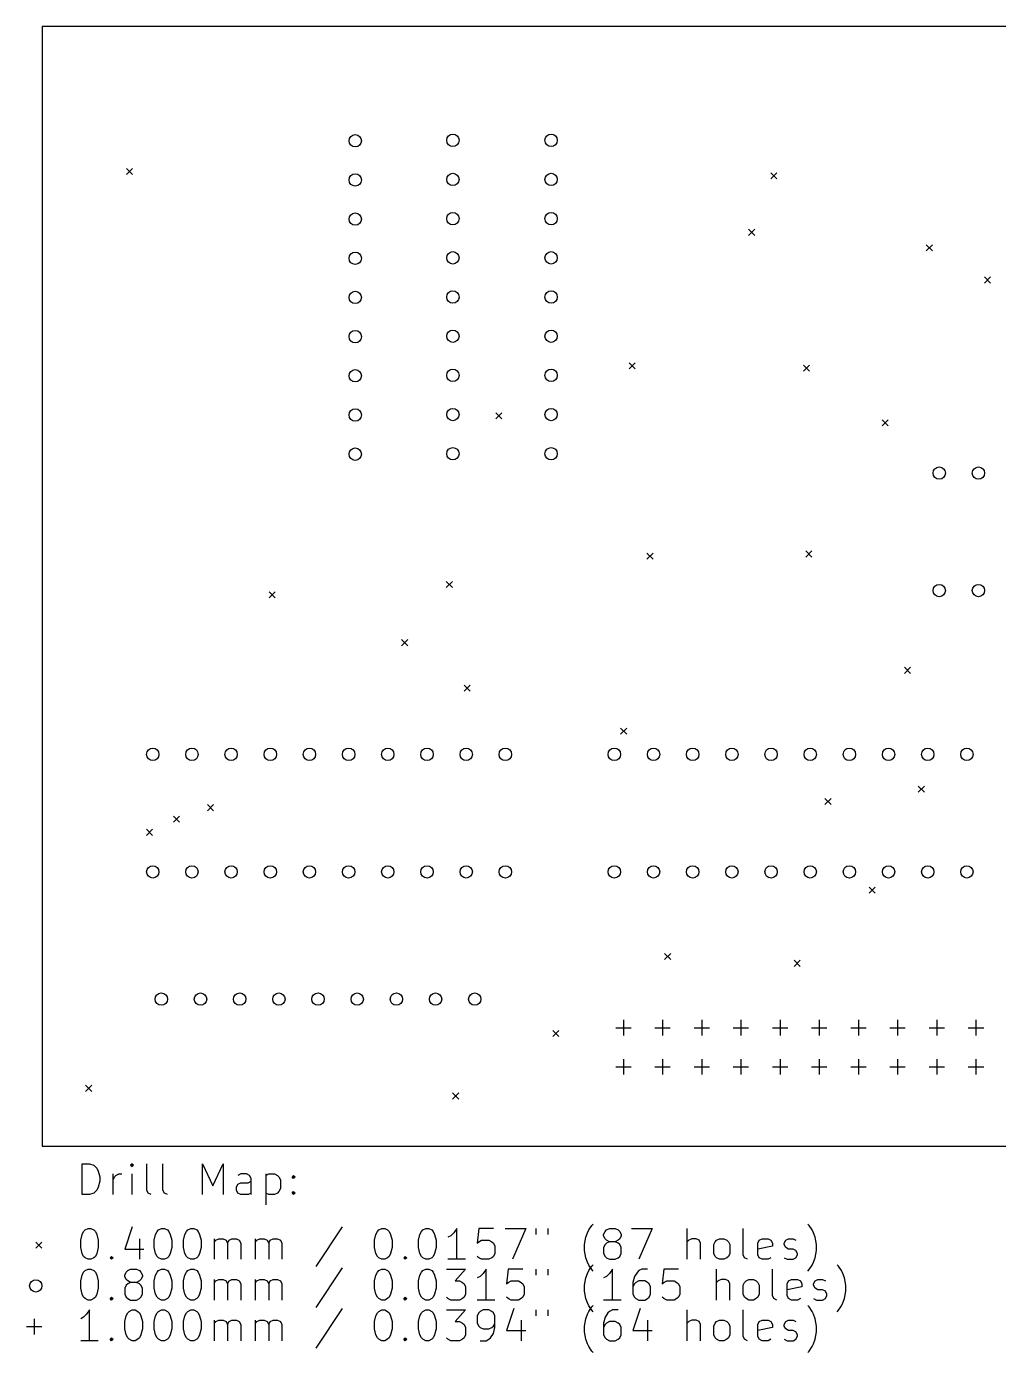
# Model space of a CAD drawing. Extents: x 93 to 218, y -132 to -46.
# Drawn here: x 93.3 to 156.3, y -131.6 to -45.6 of the extents above; entities that cross this region are included whole.
import ezdxf

# ---------------------------------------------------------------- set-up
doc = ezdxf.new("R2010")
doc.units = 0
doc.layers.add('BLACK', color=7, linetype='CONTINUOUS')

msp = doc.modelspace()

# ---------------------------------------------------------------- linework, layer by layer
at = {"layer": 'BLACK', "linetype": 'CONTINUOUS'}
for p, q in [((218.369578, -45.592047), (94.292, -45.5755)), ((94.292, -45.5755), (94.292, -118.1755)), ((99.742, -54.7755), (100.142, -55.1755)), ((100.142, -54.7755), (99.742, -55.1755)), ((141.5265, -55.0555), (141.9265, -55.4555)), ((141.9265, -55.0555), (141.5265, -55.4555)), ((140.092, -58.7255), (140.492, -59.1255)), ((140.492, -58.7255), (140.092, -59.1255)), ((151.611, -59.7221), (152.011, -60.1221)), ((152.011, -59.7221), (151.611, -60.1221)), ((155.377, -61.8092), (155.777, -62.2092)), ((155.777, -61.8092), (155.377, -62.2092)), ((132.342, -67.3755), (132.742, -67.7755)), ((132.742, -67.3755), (132.342, -67.7755)), ((143.642, -67.5255), (144.042, -67.9255)), ((144.042, -67.5255), (143.642, -67.9255)), ((123.692, -70.6255), (124.092, -71.0255)), ((124.092, -70.6255), (123.692, -71.0255)), ((148.742, -71.0755), (149.142, -71.4755)), ((149.142, -71.0755), (148.742, -71.4755)), ((133.492, -79.7255), (133.892, -80.1255)), ((133.892, -79.7255), (133.492, -80.1255)), ((143.792, -79.5755), (144.192, -79.9755)), ((144.192, -79.5755), (143.792, -79.9755)), ((120.4878, -81.5614), (120.8878, -81.9614)), ((120.8878, -81.5614), (120.4878, -81.9614)), ((108.992, -82.2255), (109.392, -82.6255)), ((109.392, -82.2255), (108.992, -82.6255)), ((117.592, -85.3255), (117.992, -85.7255)), ((117.992, -85.3255), (117.592, -85.7255)), ((150.192, -87.1255), (150.592, -87.5255)), ((150.592, -87.1255), (150.192, -87.5255)), ((121.642, -88.2755), (122.042, -88.6755)), ((122.042, -88.2755), (121.642, -88.6755)), ((131.7832, -91.069), (132.1832, -91.469)), ((132.1832, -91.069), (131.7832, -91.469)), ((151.092, -94.8255), (151.492, -95.2255)), ((151.492, -94.8255), (151.092, -95.2255)), ((104.992, -96.0255), (105.392, -96.4255)), ((105.392, -96.0255), (104.992, -96.4255)), ((145.042, -95.6255), (145.442, -96.0255)), ((145.442, -95.6255), (145.042, -96.0255)), ((102.792, -96.7755), (103.192, -97.1755)), ((103.192, -96.7755), (102.792, -97.1755)), ((101.042, -97.6255), (101.442, -98.0255)), ((101.442, -97.6255), (101.042, -98.0255)), ((147.9051, -101.3827), (148.3051, -101.7827)), ((148.3051, -101.3827), (147.9051, -101.7827)), ((134.642, -105.6755), (135.042, -106.0755)), ((135.042, -105.6755), (134.642, -106.0755)), ((143.042, -106.1255), (143.442, -106.5255)), ((143.442, -106.1255), (143.042, -106.5255)), ((131.972, -109.9955), (131.972, -110.9955)), ((134.512, -109.9955), (134.512, -110.9955)), ((137.052, -109.9955), (137.052, -110.9955)), ((139.592, -109.9955), (139.592, -110.9955)), ((142.132, -109.9955), (142.132, -110.9955)), ((144.672, -109.9955), (144.672, -110.9955)), ((147.212, -109.9955), (147.212, -110.9955)), ((149.752, -109.9955), (149.752, -110.9955)), ((152.292, -109.9955), (152.292, -110.9955)), ((154.832, -109.9955), (154.832, -110.9955)), ((127.392, -110.6755), (127.792, -111.0755)), ((127.792, -110.6755), (127.392, -111.0755)), ((131.472, -110.4955), (132.472, -110.4955)), ((134.012, -110.4955), (135.012, -110.4955)), ((136.552, -110.4955), (137.552, -110.4955)), ((139.092, -110.4955), (140.092, -110.4955)), ((141.632, -110.4955), (142.632, -110.4955)), ((144.172, -110.4955), (145.172, -110.4955)), ((146.712, -110.4955), (147.712, -110.4955)), ((149.252, -110.4955), (150.252, -110.4955)), ((151.792, -110.4955), (152.792, -110.4955)), ((154.332, -110.4955), (155.332, -110.4955)), ((131.972, -112.5355), (131.972, -113.5355)), ((134.512, -112.5355), (134.512, -113.5355)), ((137.052, -112.5355), (137.052, -113.5355)), ((139.592, -112.5355), (139.592, -113.5355)), ((142.132, -112.5355), (142.132, -113.5355)), ((144.672, -112.5355), (144.672, -113.5355)), ((147.212, -112.5355), (147.212, -113.5355)), ((149.752, -112.5355), (149.752, -113.5355)), ((152.292, -112.5355), (152.292, -113.5355)), ((154.832, -112.5355), (154.832, -113.5355)), ((131.472, -113.0355), (132.472, -113.0355)), ((134.012, -113.0355), (135.012, -113.0355)), ((136.552, -113.0355), (137.552, -113.0355)), ((139.092, -113.0355), (140.092, -113.0355)), ((141.632, -113.0355), (142.632, -113.0355)), ((144.172, -113.0355), (145.172, -113.0355)), ((146.712, -113.0355), (147.712, -113.0355)), ((149.252, -113.0355), (150.252, -113.0355)), ((151.792, -113.0355), (152.792, -113.0355)), ((154.332, -113.0355), (155.332, -113.0355)), ((97.092, -114.2255), (97.492, -114.6255)), ((97.492, -114.2255), (97.092, -114.6255)), ((120.892, -114.7255), (121.292, -115.1255)), ((121.292, -114.7255), (120.892, -115.1255)), ((94.292, -118.1755), (218.392, -118.1755)), ((96.874768, -121.315338), (96.874768, -119.315338)), ((96.874768, -119.315338), (97.350958, -119.315338)), ((97.350958, -119.315338), (97.636673, -119.410576)), ((97.636673, -119.410576), (97.827149, -119.601052)), ((100.112863, -119.315338), (100.017625, -119.410576)), ((100.017625, -119.410576), (100.112863, -119.505814)), ((100.208101, -119.410576), (100.112863, -119.315338)), ((100.112863, -119.315338), (100.112863, -119.505814)), ((100.112863, -119.505814), (100.208101, -119.410576)), ((101.065244, -121.029623), (101.065244, -119.315338)), ((102.112863, -121.029623), (102.112863, -119.315338)), ((104.684292, -121.315338), (104.684292, -119.315338)), ((104.684292, -119.315338), (105.350959, -120.743909)), ((105.350959, -120.743909), (106.017625, -119.315338)), ((106.017625, -119.315338), (106.017625, -121.315338)), ((97.827149, -119.601052), (97.922387, -119.791528)), ((97.922387, -119.791528), (98.017625, -120.17248)), ((98.017625, -120.17248), (98.017625, -120.458195)), ((98.874768, -121.315338), (98.874768, -119.982004)), ((98.874768, -120.362957), (98.970006, -120.17248)), ((98.970006, -120.17248), (99.065244, -120.077242)), ((99.065244, -120.077242), (99.25572, -119.982004)), ((99.25572, -119.982004), (99.446197, -119.982004)), ((100.112863, -121.315338), (100.112863, -119.982004)), ((107.160482, -119.982004), (106.970006, -120.077242)), ((107.541435, -119.982004), (107.160482, -119.982004)), ((107.731911, -120.077242), (107.541435, -119.982004)), ((107.827149, -120.267719), (107.731911, -120.077242)), ((107.827149, -121.315338), (107.827149, -120.267719)), ((108.77953, -119.982004), (108.77953, -121.982004)), ((108.77953, -120.077242), (108.970006, -119.982004)), ((108.970006, -119.982004), (109.350959, -119.982004)), ((109.350959, -119.982004), (109.541435, -120.077242)), ((109.541435, -120.077242), (109.636673, -120.17248)), ((109.636673, -120.17248), (109.731911, -120.362957)), ((109.731911, -120.362957), (109.731911, -120.934385)), ((110.493816, -120.17248), (110.589054, -120.077242)), ((110.589054, -120.267719), (110.493816, -120.17248)), ((110.589054, -120.077242), (110.684292, -120.17248)), ((110.589054, -120.077242), (110.589054, -120.267719)), ((110.684292, -120.17248), (110.589054, -120.267719)), ((97.636673, -121.2201), (97.350958, -121.315338)), ((97.827149, -121.029623), (97.636673, -121.2201)), ((97.922387, -120.839147), (97.827149, -121.029623)), ((98.017625, -120.458195), (97.922387, -120.839147)), ((101.160482, -121.2201), (101.065244, -121.029623)), ((101.350958, -121.315338), (101.160482, -121.2201)), ((102.208101, -121.2201), (102.112863, -121.029623)), ((102.398577, -121.315338), (102.208101, -121.2201)), ((106.874768, -120.839147), (106.970006, -120.648671)), ((106.874768, -121.029623), (106.874768, -120.839147)), ((106.970006, -121.2201), (106.874768, -121.029623)), ((106.970006, -120.648671), (107.160482, -120.553433)), ((107.160482, -121.315338), (106.970006, -121.2201)), ((107.160482, -120.553433), (107.636673, -120.553433)), ((107.636673, -120.553433), (107.827149, -120.458195)), ((107.827149, -121.2201), (107.636673, -121.315338)), ((108.970006, -121.315338), (108.77953, -121.2201)), ((109.541435, -121.2201), (109.350959, -121.315338)), ((109.636673, -121.124861), (109.541435, -121.2201)), ((109.731911, -120.934385), (109.636673, -121.124861)), ((110.493816, -121.2201), (110.589054, -121.124861)), ((110.589054, -121.315338), (110.493816, -121.2201)), ((110.589054, -121.124861), (110.684292, -121.2201)), ((110.589054, -121.124861), (110.589054, -121.315338)), ((110.684292, -121.2201), (110.589054, -121.315338)), ((97.350958, -121.315338), (96.874768, -121.315338)), ((107.636673, -121.315338), (107.160482, -121.315338)), ((109.350959, -121.315338), (108.970006, -121.315338)), ((96.874768, -123.89629), (96.970006, -123.705814)), ((96.970006, -123.705814), (97.065244, -123.610576)), ((97.065244, -123.610576), (97.25572, -123.515338)), ((97.25572, -123.515338), (97.446197, -123.515338)), ((97.446197, -123.515338), (97.636673, -123.610576)), ((97.636673, -123.610576), (97.731911, -123.705814)), ((97.731911, -123.705814), (97.827149, -123.89629)), ((100.112863, -123.4201), (99.636673, -124.848671)), ((101.636673, -123.89629), (101.731911, -123.705814)), ((101.731911, -123.705814), (101.827149, -123.610576)), ((101.827149, -123.610576), (102.017625, -123.515338)), ((102.017625, -123.515338), (102.208102, -123.515338)), ((102.208102, -123.515338), (102.398578, -123.610576)), ((102.398578, -123.610576), (102.493816, -123.705814)), ((102.493816, -123.705814), (102.589054, -123.89629)), ((103.541435, -123.89629), (103.636673, -123.705814)), ((103.636673, -123.705814), (103.731911, -123.610576)), ((103.731911, -123.610576), (103.922387, -123.515338)), ((103.922387, -123.515338), (104.112864, -123.515338)), ((104.112864, -123.515338), (104.30334, -123.610576)), ((104.30334, -123.610576), (104.398578, -123.705814)), ((104.398578, -123.705814), (104.493816, -123.89629)), ((113.731912, -123.4201), (112.017627, -125.991528)), ((115.922389, -123.89629), (116.017627, -123.705814)), ((116.017627, -123.705814), (116.112865, -123.610576)), ((116.112865, -123.610576), (116.303341, -123.515338)), ((116.303341, -123.515338), (116.493818, -123.515338)), ((116.493818, -123.515338), (116.684294, -123.610576)), ((116.684294, -123.610576), (116.779532, -123.705814)), ((116.779532, -123.705814), (116.87477, -123.89629)), ((118.779532, -123.89629), (118.87477, -123.705814)), ((118.87477, -123.705814), (118.970008, -123.610576)), ((118.970008, -123.610576), (119.160484, -123.515338)), ((119.160484, -123.515338), (119.350961, -123.515338)), ((119.350961, -123.515338), (119.541437, -123.610576)), ((119.541437, -123.610576), (119.636675, -123.705814)), ((119.636675, -123.705814), (119.731913, -123.89629)), ((120.970008, -123.801052), (120.779532, -123.991528)), ((121.160484, -123.515338), (120.970008, -123.801052)), ((121.160484, -125.515338), (121.160484, -123.515338)), ((122.589056, -123.515338), (122.493818, -124.467719)), ((123.541437, -123.515338), (122.589056, -123.515338)), ((124.303342, -123.515338), (125.636675, -123.515338)), ((125.636675, -123.515338), (124.779532, -125.515338)), ((126.303342, -123.515338), (126.303342, -123.89629)), ((127.065247, -123.515338), (127.065247, -123.89629)), ((129.541438, -124.086766), (129.636676, -123.801052)), ((129.636676, -123.801052), (129.731914, -123.610576)), ((129.731914, -123.610576), (129.92239, -123.324861)), ((129.92239, -123.324861), (130.017629, -123.229623)), ((130.684295, -123.89629), (130.779533, -123.705814)), ((130.779533, -123.705814), (130.874771, -123.610576)), ((130.874771, -123.610576), (131.065247, -123.515338)), ((131.065247, -123.515338), (131.4462, -123.515338)), ((131.4462, -123.515338), (131.636676, -123.610576)), ((131.636676, -123.610576), (131.731914, -123.705814)), ((131.731914, -123.705814), (131.827152, -123.89629)), ((132.493819, -123.515338), (133.827152, -123.515338)), ((133.827152, -123.515338), (132.970009, -125.515338)), ((136.112867, -125.515338), (136.112867, -123.515338)), ((139.731915, -125.229623), (139.731915, -123.515338)), ((144.01763, -123.324861), (143.922392, -123.229623)), ((144.208106, -123.610576), (144.01763, -123.324861)), ((144.303344, -123.801052), (144.208106, -123.610576)), ((144.398582, -124.086766), (144.303344, -123.801052)), ((93.867, -124.4005), (94.267, -124.8005)), ((94.267, -124.4005), (93.867, -124.8005)), ((96.77953, -124.277242), (96.874768, -123.89629)), ((96.77953, -124.753433), (96.77953, -124.277242)), ((97.827149, -123.89629), (97.922387, -124.277242)), ((97.922387, -124.277242), (97.922387, -124.753433)), ((100.589054, -124.182004), (100.589054, -125.515338)), ((101.541435, -124.277242), (101.636673, -123.89629)), ((101.541435, -124.753433), (101.541435, -124.277242)), ((102.589054, -123.89629), (102.684292, -124.277242)), ((102.684292, -124.277242), (102.684292, -124.753433)), ((103.446197, -124.277242), (103.541435, -123.89629)), ((103.446197, -124.753433), (103.446197, -124.277242)), ((104.493816, -123.89629), (104.589054, -124.277242)), ((104.589054, -124.277242), (104.589054, -124.753433)), ((105.446197, -125.515338), (105.446197, -124.182004)), ((105.446197, -124.37248), (105.541435, -124.277242)), ((105.541435, -124.277242), (105.731911, -124.182004)), ((105.731911, -124.182004), (106.017626, -124.182004)), ((106.017626, -124.182004), (106.208102, -124.277242)), ((106.208102, -124.277242), (106.30334, -124.467719)), ((106.30334, -124.467719), (106.398578, -124.277242)), ((106.30334, -124.467719), (106.30334, -125.515338)), ((106.398578, -124.277242), (106.589054, -124.182004)), ((106.589054, -124.182004), (106.874768, -124.182004)), ((106.874768, -124.182004), (107.065245, -124.277242)), ((107.065245, -124.277242), (107.160483, -124.467719)), ((107.160483, -124.467719), (107.160483, -125.515338)), ((108.112864, -125.515338), (108.112864, -124.182004)), ((108.112864, -124.37248), (108.208102, -124.277242)), ((108.208102, -124.277242), (108.398578, -124.182004)), ((108.398578, -124.182004), (108.684293, -124.182004)), ((108.684293, -124.182004), (108.874769, -124.277242)), ((108.874769, -124.277242), (108.970007, -124.467719)), ((108.970007, -124.467719), (109.065245, -124.277242)), ((108.970007, -124.467719), (108.970007, -125.515338)), ((109.065245, -124.277242), (109.255721, -124.182004)), ((109.255721, -124.182004), (109.541435, -124.182004)), ((109.541435, -124.182004), (109.731912, -124.277242)), ((109.731912, -124.277242), (109.82715, -124.467719)), ((109.82715, -124.467719), (109.82715, -125.515338)), ((115.827151, -124.277242), (115.922389, -123.89629)), ((115.827151, -124.753433), (115.827151, -124.277242)), ((116.87477, -123.89629), (116.970008, -124.277242)), ((116.970008, -124.277242), (116.970008, -124.753433)), ((118.684294, -124.277242), (118.779532, -123.89629)), ((118.684294, -124.753433), (118.684294, -124.277242)), ((119.731913, -123.89629), (119.827151, -124.277242)), ((119.827151, -124.277242), (119.827151, -124.753433)), ((120.779532, -123.991528), (120.589056, -124.086766)), ((122.493818, -124.467719), (122.589056, -124.37248)), ((122.589056, -124.37248), (122.779532, -124.277242)), ((122.779532, -124.277242), (123.255723, -124.277242)), ((123.255723, -124.277242), (123.446199, -124.37248)), ((123.446199, -124.37248), (123.541437, -124.467719)), ((123.541437, -124.467719), (123.636675, -124.658195)), ((123.636675, -124.658195), (123.636675, -125.134385)), ((129.4462, -124.562957), (129.541438, -124.086766)), ((129.4462, -124.943909), (129.4462, -124.562957)), ((130.684295, -123.991528), (130.684295, -123.89629)), ((130.779533, -124.182004), (130.684295, -123.991528)), ((130.779533, -124.562957), (130.684295, -124.753433)), ((130.874771, -124.277242), (130.779533, -124.182004)), ((130.874771, -124.467719), (130.779533, -124.562957)), ((131.065247, -124.37248), (130.874771, -124.277242)), ((131.065247, -124.37248), (130.874771, -124.467719)), ((131.4462, -124.37248), (131.065247, -124.37248)), ((131.636676, -124.277242), (131.4462, -124.37248)), ((131.636676, -124.467719), (131.4462, -124.37248)), ((131.731914, -124.182004), (131.636676, -124.277242)), ((131.731914, -124.562957), (131.636676, -124.467719)), ((131.827152, -123.991528), (131.731914, -124.182004)), ((131.827152, -124.753433), (131.731914, -124.562957)), ((131.827152, -123.89629), (131.827152, -123.991528)), ((136.208105, -124.277242), (136.112867, -124.37248)), ((136.398581, -124.182004), (136.208105, -124.277242)), ((136.684296, -124.182004), (136.398581, -124.182004)), ((136.874772, -124.277242), (136.684296, -124.182004)), ((136.97001, -124.467719), (136.874772, -124.277242)), ((136.97001, -125.515338), (136.97001, -124.467719)), ((137.827153, -124.562957), (137.922391, -124.37248)), ((137.827153, -125.134385), (137.827153, -124.562957)), ((137.922391, -124.37248), (138.017629, -124.277242)), ((138.017629, -124.277242), (138.208105, -124.182004)), ((138.208105, -124.182004), (138.49382, -124.182004)), ((138.49382, -124.182004), (138.684296, -124.277242)), ((138.684296, -124.277242), (138.779534, -124.37248)), ((138.779534, -124.37248), (138.874772, -124.562957)), ((138.874772, -124.562957), (138.874772, -125.134385)), ((140.684296, -124.467719), (140.779534, -124.277242)), ((140.684296, -125.229623), (140.684296, -124.467719)), ((141.636677, -124.658195), (140.684296, -124.848671)), ((140.779534, -124.277242), (140.97001, -124.182004)), ((140.97001, -124.182004), (141.350963, -124.182004)), ((141.350963, -124.182004), (141.541439, -124.277242)), ((141.541439, -124.277242), (141.636677, -124.467719)), ((141.636677, -124.467719), (141.636677, -124.658195)), ((142.398582, -124.467719), (142.49382, -124.277242)), ((142.398582, -124.562957), (142.398582, -124.467719)), ((142.49382, -124.753433), (142.398582, -124.562957)), ((142.49382, -124.277242), (142.684296, -124.182004)), ((142.684296, -124.182004), (142.97001, -124.182004)), ((142.97001, -124.182004), (143.160487, -124.277242)), ((144.49382, -124.562957), (144.398582, -124.086766)), ((144.49382, -124.943909), (144.49382, -124.562957)), ((96.874768, -125.134385), (96.77953, -124.753433)), ((96.970006, -125.324861), (96.874768, -125.134385)), ((97.065244, -125.4201), (96.970006, -125.324861)), ((97.25572, -125.515338), (97.065244, -125.4201)), ((97.446197, -125.515338), (97.25572, -125.515338)), ((97.636673, -125.4201), (97.446197, -125.515338)), ((97.731911, -125.324861), (97.636673, -125.4201)), ((97.827149, -125.134385), (97.731911, -125.324861)), ((97.922387, -124.753433), (97.827149, -125.134385)), ((98.684292, -125.4201), (98.77953, -125.324861)), ((98.77953, -125.515338), (98.684292, -125.4201)), ((98.77953, -125.324861), (98.874768, -125.4201)), ((98.77953, -125.324861), (98.77953, -125.515338)), ((98.874768, -125.4201), (98.77953, -125.515338)), ((99.636673, -124.848671), (100.874768, -124.848671)), ((101.636673, -125.134385), (101.541435, -124.753433)), ((101.731911, -125.324861), (101.636673, -125.134385)), ((101.827149, -125.4201), (101.731911, -125.324861)), ((102.017625, -125.515338), (101.827149, -125.4201)), ((102.208102, -125.515338), (102.017625, -125.515338)), ((102.398578, -125.4201), (102.208102, -125.515338)), ((102.493816, -125.324861), (102.398578, -125.4201)), ((102.589054, -125.134385), (102.493816, -125.324861)), ((102.684292, -124.753433), (102.589054, -125.134385)), ((103.541435, -125.134385), (103.446197, -124.753433)), ((103.636673, -125.324861), (103.541435, -125.134385)), ((103.731911, -125.4201), (103.636673, -125.324861)), ((103.922387, -125.515338), (103.731911, -125.4201)), ((104.112864, -125.515338), (103.922387, -125.515338)), ((104.30334, -125.4201), (104.112864, -125.515338)), ((104.398578, -125.324861), (104.30334, -125.4201)), ((104.493816, -125.134385), (104.398578, -125.324861)), ((104.589054, -124.753433), (104.493816, -125.134385)), ((115.922389, -125.134385), (115.827151, -124.753433)), ((116.017627, -125.324861), (115.922389, -125.134385)), ((116.112865, -125.4201), (116.017627, -125.324861)), ((116.303341, -125.515338), (116.112865, -125.4201)), ((116.493818, -125.515338), (116.303341, -125.515338)), ((116.684294, -125.4201), (116.493818, -125.515338)), ((116.779532, -125.324861), (116.684294, -125.4201)), ((116.87477, -125.134385), (116.779532, -125.324861)), ((116.970008, -124.753433), (116.87477, -125.134385)), ((117.731913, -125.4201), (117.827151, -125.324861)), ((117.827151, -125.515338), (117.731913, -125.4201)), ((117.827151, -125.324861), (117.922389, -125.4201)), ((117.827151, -125.324861), (117.827151, -125.515338)), ((117.922389, -125.4201), (117.827151, -125.515338)), ((118.779532, -125.134385), (118.684294, -124.753433)), ((118.87477, -125.324861), (118.779532, -125.134385)), ((118.970008, -125.4201), (118.87477, -125.324861)), ((119.160484, -125.515338), (118.970008, -125.4201)), ((119.350961, -125.515338), (119.160484, -125.515338)), ((119.541437, -125.4201), (119.350961, -125.515338)), ((119.636675, -125.324861), (119.541437, -125.4201)), ((119.731913, -125.134385), (119.636675, -125.324861)), ((119.827151, -124.753433), (119.731913, -125.134385)), ((121.731913, -125.515338), (120.589056, -125.515338)), ((122.589056, -125.4201), (122.493818, -125.324861)), ((122.779532, -125.515338), (122.589056, -125.4201)), ((123.255723, -125.515338), (122.779532, -125.515338)), ((123.446199, -125.4201), (123.255723, -125.515338)), ((123.541437, -125.324861), (123.446199, -125.4201)), ((123.636675, -125.134385), (123.541437, -125.324861)), ((129.541438, -125.4201), (129.4462, -124.943909)), ((129.636676, -125.705814), (129.541438, -125.4201)), ((130.684295, -124.753433), (130.684295, -125.134385)), ((130.684295, -125.134385), (130.779533, -125.324861)), ((130.779533, -125.324861), (130.874771, -125.4201)), ((130.874771, -125.4201), (131.065247, -125.515338)), ((131.065247, -125.515338), (131.4462, -125.515338)), ((131.4462, -125.515338), (131.636676, -125.4201)), ((131.636676, -125.4201), (131.731914, -125.324861)), ((131.731914, -125.324861), (131.827152, -125.134385)), ((131.827152, -125.134385), (131.827152, -124.753433)), ((137.922391, -125.324861), (137.827153, -125.134385)), ((138.017629, -125.4201), (137.922391, -125.324861)), ((138.208105, -125.515338), (138.017629, -125.4201)), ((138.49382, -125.515338), (138.208105, -125.515338)), ((138.684296, -125.4201), (138.49382, -125.515338)), ((138.779534, -125.324861), (138.684296, -125.4201)), ((138.874772, -125.134385), (138.779534, -125.324861)), ((139.827153, -125.4201), (139.731915, -125.229623)), ((140.017629, -125.515338), (139.827153, -125.4201)), ((140.779534, -125.4201), (140.684296, -125.229623)), ((140.97001, -125.515338), (140.779534, -125.4201)), ((141.350963, -125.515338), (140.97001, -125.515338)), ((141.541439, -125.4201), (141.350963, -125.515338)), ((142.398582, -125.4201), (142.589058, -125.515338)), ((142.684296, -124.848671), (142.49382, -124.753433)), ((142.589058, -125.515338), (142.97001, -125.515338)), ((142.97001, -124.848671), (142.684296, -124.848671)), ((143.160487, -124.943909), (142.97001, -124.848671)), ((142.97001, -125.515338), (143.160487, -125.4201)), ((143.255725, -125.134385), (143.160487, -124.943909)), ((143.160487, -125.4201), (143.255725, -125.229623)), ((143.255725, -125.229623), (143.255725, -125.134385)), ((144.303344, -125.705814), (144.398582, -125.4201)), ((144.398582, -125.4201), (144.49382, -124.943909)), ((96.874768, -126.53629), (96.970006, -126.345814)), ((96.970006, -126.345814), (97.065244, -126.250576)), ((97.065244, -126.250576), (97.25572, -126.155338)), ((97.25572, -126.155338), (97.446197, -126.155338)), ((97.446197, -126.155338), (97.636673, -126.250576)), ((97.636673, -126.250576), (97.731911, -126.345814)), ((97.731911, -126.345814), (97.827149, -126.53629)), ((99.636673, -126.53629), (99.731911, -126.345814)), ((99.731911, -126.345814), (99.827149, -126.250576)), ((99.827149, -126.250576), (100.017625, -126.155338)), ((100.017625, -126.155338), (100.398578, -126.155338)), ((100.398578, -126.155338), (100.589054, -126.250576)), ((100.589054, -126.250576), (100.684292, -126.345814)), ((100.684292, -126.345814), (100.77953, -126.53629)), ((101.636673, -126.53629), (101.731911, -126.345814)), ((101.731911, -126.345814), (101.827149, -126.250576)), ((101.827149, -126.250576), (102.017625, -126.155338)), ((102.017625, -126.155338), (102.208102, -126.155338)), ((102.208102, -126.155338), (102.398578, -126.250576)), ((102.398578, -126.250576), (102.493816, -126.345814)), ((102.493816, -126.345814), (102.589054, -126.53629)), ((103.541435, -126.53629), (103.636673, -126.345814)), ((103.636673, -126.345814), (103.731911, -126.250576)), ((103.731911, -126.250576), (103.922387, -126.155338)), ((103.922387, -126.155338), (104.112864, -126.155338)), ((104.112864, -126.155338), (104.30334, -126.250576)), ((104.30334, -126.250576), (104.398578, -126.345814)), ((104.398578, -126.345814), (104.493816, -126.53629)), ((113.731912, -126.0601), (112.017627, -128.631528)), ((115.922389, -126.53629), (116.017627, -126.345814)), ((116.017627, -126.345814), (116.112865, -126.250576)), ((116.112865, -126.250576), (116.303341, -126.155338)), ((116.303341, -126.155338), (116.493818, -126.155338)), ((116.493818, -126.155338), (116.684294, -126.250576)), ((116.684294, -126.250576), (116.779532, -126.345814)), ((116.779532, -126.345814), (116.87477, -126.53629)), ((118.779532, -126.53629), (118.87477, -126.345814)), ((118.87477, -126.345814), (118.970008, -126.250576)), ((118.970008, -126.250576), (119.160484, -126.155338)), ((119.160484, -126.155338), (119.350961, -126.155338)), ((119.350961, -126.155338), (119.541437, -126.250576)), ((119.541437, -126.250576), (119.636675, -126.345814)), ((119.636675, -126.345814), (119.731913, -126.53629)), ((120.493818, -126.155338), (121.731913, -126.155338)), ((121.731913, -126.155338), (121.065246, -126.917242)), ((123.065246, -126.155338), (122.87477, -126.441052)), ((123.065246, -128.155338), (123.065246, -126.155338)), ((124.493818, -126.155338), (124.39858, -127.107719)), ((125.446199, -126.155338), (124.493818, -126.155338)), ((126.303342, -126.155338), (126.303342, -126.53629)), ((127.065247, -126.155338), (127.065247, -126.53629)), ((129.731914, -125.89629), (129.636676, -125.705814)), ((129.636676, -126.441052), (129.731914, -126.250576)), ((129.92239, -126.182004), (129.731914, -125.89629)), ((129.731914, -126.250576), (129.92239, -125.964861)), ((129.92239, -125.964861), (130.017629, -125.869623)), ((130.017629, -126.277242), (129.92239, -126.182004)), ((131.255723, -126.155338), (131.065247, -126.441052)), ((131.255723, -128.155338), (131.255723, -126.155338)), ((132.874771, -126.345814), (132.684295, -126.631528)), ((132.970009, -126.250576), (132.874771, -126.345814)), ((133.160485, -126.155338), (132.970009, -126.250576)), ((133.541438, -126.155338), (133.160485, -126.155338)), ((134.589057, -126.155338), (134.493819, -127.107719)), ((135.541438, -126.155338), (134.589057, -126.155338)), ((138.017629, -128.155338), (138.017629, -126.155338)), ((141.636677, -127.869623), (141.636677, -126.155338)), ((143.922392, -126.277242), (144.01763, -126.182004)), ((144.01763, -126.182004), (144.208106, -125.89629)), ((144.208106, -125.89629), (144.303344, -125.705814)), ((145.922392, -125.964861), (145.827154, -125.869623)), ((146.112868, -126.250576), (145.922392, -125.964861)), ((146.208106, -126.441052), (146.112868, -126.250576)), ((96.77953, -126.917242), (96.874768, -126.53629)), ((96.77953, -127.393433), (96.77953, -126.917242)), ((97.827149, -126.53629), (97.922387, -126.917242)), ((97.922387, -126.917242), (97.922387, -127.393433)), ((99.636673, -126.631528), (99.636673, -126.53629)), ((99.731911, -126.822004), (99.636673, -126.631528)), ((99.731911, -127.202957), (99.636673, -127.393433)), ((99.827149, -126.917242), (99.731911, -126.822004)), ((99.827149, -127.107719), (99.731911, -127.202957)), ((100.017625, -127.01248), (99.827149, -126.917242)), ((100.017625, -127.01248), (99.827149, -127.107719)), ((100.398578, -127.01248), (100.017625, -127.01248)), ((100.589054, -126.917242), (100.398578, -127.01248)), ((100.589054, -127.107719), (100.398578, -127.01248)), ((100.684292, -126.822004), (100.589054, -126.917242)), ((100.684292, -127.202957), (100.589054, -127.107719)), ((100.77953, -126.631528), (100.684292, -126.822004)), ((100.77953, -127.393433), (100.684292, -127.202957)), ((100.77953, -126.53629), (100.77953, -126.631528)), ((101.541435, -126.917242), (101.636673, -126.53629)), ((101.541435, -127.393433), (101.541435, -126.917242)), ((102.589054, -126.53629), (102.684292, -126.917242)), ((102.684292, -126.917242), (102.684292, -127.393433)), ((103.446197, -126.917242), (103.541435, -126.53629)), ((103.446197, -127.393433), (103.446197, -126.917242)), ((104.493816, -126.53629), (104.589054, -126.917242)), ((104.589054, -126.917242), (104.589054, -127.393433)), ((105.446197, -128.155338), (105.446197, -126.822004)), ((105.446197, -127.01248), (105.541435, -126.917242)), ((105.541435, -126.917242), (105.731911, -126.822004)), ((105.731911, -126.822004), (106.017626, -126.822004)), ((106.017626, -126.822004), (106.208102, -126.917242)), ((106.208102, -126.917242), (106.30334, -127.107719)), ((106.30334, -127.107719), (106.398578, -126.917242)), ((106.30334, -127.107719), (106.30334, -128.155338)), ((106.398578, -126.917242), (106.589054, -126.822004)), ((106.589054, -126.822004), (106.874768, -126.822004)), ((106.874768, -126.822004), (107.065245, -126.917242)), ((107.065245, -126.917242), (107.160483, -127.107719)), ((107.160483, -127.107719), (107.160483, -128.155338)), ((108.112864, -128.155338), (108.112864, -126.822004)), ((108.112864, -127.01248), (108.208102, -126.917242)), ((108.208102, -126.917242), (108.398578, -126.822004)), ((108.398578, -126.822004), (108.684293, -126.822004)), ((108.684293, -126.822004), (108.874769, -126.917242)), ((108.874769, -126.917242), (108.970007, -127.107719)), ((108.970007, -127.107719), (109.065245, -126.917242)), ((108.970007, -127.107719), (108.970007, -128.155338)), ((109.065245, -126.917242), (109.255721, -126.822004)), ((109.255721, -126.822004), (109.541435, -126.822004)), ((109.541435, -126.822004), (109.731912, -126.917242)), ((109.731912, -126.917242), (109.82715, -127.107719)), ((109.82715, -127.107719), (109.82715, -128.155338)), ((115.827151, -126.917242), (115.922389, -126.53629)), ((115.827151, -127.393433), (115.827151, -126.917242)), ((116.87477, -126.53629), (116.970008, -126.917242)), ((116.970008, -126.917242), (116.970008, -127.393433)), ((118.684294, -126.917242), (118.779532, -126.53629)), ((118.684294, -127.393433), (118.684294, -126.917242)), ((119.731913, -126.53629), (119.827151, -126.917242)), ((119.827151, -126.917242), (119.827151, -127.393433)), ((121.065246, -126.917242), (121.350961, -126.917242)), ((121.350961, -126.917242), (121.541437, -127.01248)), ((121.541437, -127.01248), (121.636675, -127.107719)), ((121.636675, -127.107719), (121.731913, -127.298195)), ((122.684294, -126.631528), (122.493818, -126.726766)), ((122.87477, -126.441052), (122.684294, -126.631528)), ((124.39858, -127.107719), (124.493818, -127.01248)), ((124.493818, -127.01248), (124.684294, -126.917242)), ((124.684294, -126.917242), (125.160485, -126.917242)), ((125.160485, -126.917242), (125.350961, -127.01248)), ((125.350961, -127.01248), (125.446199, -127.107719)), ((125.446199, -127.107719), (125.541437, -127.298195)), ((129.4462, -127.202957), (129.541438, -126.726766)), ((129.4462, -127.583909), (129.4462, -127.202957)), ((129.541438, -126.726766), (129.636676, -126.441052)), ((130.874771, -126.631528), (130.684295, -126.726766)), ((131.065247, -126.441052), (130.874771, -126.631528)), ((132.684295, -126.631528), (132.589057, -127.01248)), ((132.589057, -127.01248), (132.589057, -127.774385)), ((132.684295, -127.107719), (132.589057, -127.298195)), ((132.779533, -127.01248), (132.684295, -127.107719)), ((132.970009, -126.917242), (132.779533, -127.01248)), ((133.350962, -126.917242), (132.970009, -126.917242)), ((133.541438, -127.01248), (133.350962, -126.917242)), ((133.636676, -127.107719), (133.541438, -127.01248)), ((133.731914, -127.298195), (133.636676, -127.107719)), ((134.493819, -127.107719), (134.589057, -127.01248)), ((134.589057, -127.01248), (134.779533, -126.917242)), ((134.779533, -126.917242), (135.255724, -126.917242)), ((135.255724, -126.917242), (135.4462, -127.01248)), ((135.4462, -127.01248), (135.541438, -127.107719)), ((135.541438, -127.107719), (135.636676, -127.298195)), ((138.112867, -126.917242), (138.017629, -127.01248)), ((138.303343, -126.822004), (138.112867, -126.917242)), ((138.589058, -126.822004), (138.303343, -126.822004)), ((138.779534, -126.917242), (138.589058, -126.822004)), ((138.874772, -127.107719), (138.779534, -126.917242)), ((138.874772, -128.155338), (138.874772, -127.107719)), ((139.731915, -127.202957), (139.827153, -127.01248)), ((139.731915, -127.774385), (139.731915, -127.202957)), ((139.827153, -127.01248), (139.922391, -126.917242)), ((139.922391, -126.917242), (140.112867, -126.822004)), ((140.112867, -126.822004), (140.398582, -126.822004)), ((140.398582, -126.822004), (140.589058, -126.917242)), ((140.589058, -126.917242), (140.684296, -127.01248)), ((140.684296, -127.01248), (140.779534, -127.202957)), ((140.779534, -127.202957), (140.779534, -127.774385)), ((142.589058, -127.107719), (142.684296, -126.917242)), ((142.589058, -127.869623), (142.589058, -127.107719)), ((142.684296, -126.917242), (142.874772, -126.822004)), ((142.874772, -126.822004), (143.255725, -126.822004)), ((143.255725, -126.822004), (143.446201, -126.917242)), ((143.446201, -126.917242), (143.541439, -127.107719)), ((143.541439, -127.107719), (143.541439, -127.298195)), ((144.303344, -127.107719), (144.398582, -126.917242)), ((144.303344, -127.202957), (144.303344, -127.107719)), ((144.398582, -127.393433), (144.303344, -127.202957)), ((144.398582, -126.917242), (144.589058, -126.822004)), ((144.589058, -126.822004), (144.874772, -126.822004)), ((144.874772, -126.822004), (145.065249, -126.917242)), ((146.303344, -126.726766), (146.208106, -126.441052)), ((146.398582, -127.202957), (146.303344, -126.726766)), ((146.398582, -127.583909), (146.398582, -127.202957)), ((96.874768, -127.774385), (96.77953, -127.393433)), ((96.970006, -127.964861), (96.874768, -127.774385)), ((97.065244, -128.0601), (96.970006, -127.964861)), ((97.25572, -128.155338), (97.065244, -128.0601)), ((97.636673, -128.0601), (97.446197, -128.155338)), ((97.731911, -127.964861), (97.636673, -128.0601)), ((97.827149, -127.774385), (97.731911, -127.964861)), ((97.922387, -127.393433), (97.827149, -127.774385)), ((98.684292, -128.0601), (98.77953, -127.964861)), ((98.77953, -128.155338), (98.684292, -128.0601)), ((98.77953, -127.964861), (98.874768, -128.0601)), ((98.77953, -127.964861), (98.77953, -128.155338)), ((98.874768, -128.0601), (98.77953, -128.155338)), ((99.636673, -127.393433), (99.636673, -127.774385)), ((99.636673, -127.774385), (99.731911, -127.964861)), ((99.731911, -127.964861), (99.827149, -128.0601)), ((99.827149, -128.0601), (100.017625, -128.155338)), ((100.398578, -128.155338), (100.589054, -128.0601)), ((100.589054, -128.0601), (100.684292, -127.964861)), ((100.684292, -127.964861), (100.77953, -127.774385)), ((100.77953, -127.774385), (100.77953, -127.393433)), ((101.636673, -127.774385), (101.541435, -127.393433)), ((101.731911, -127.964861), (101.636673, -127.774385)), ((101.827149, -128.0601), (101.731911, -127.964861)), ((102.017625, -128.155338), (101.827149, -128.0601)), ((102.398578, -128.0601), (102.208102, -128.155338)), ((102.493816, -127.964861), (102.398578, -128.0601)), ((102.589054, -127.774385), (102.493816, -127.964861)), ((102.684292, -127.393433), (102.589054, -127.774385)), ((103.541435, -127.774385), (103.446197, -127.393433)), ((103.636673, -127.964861), (103.541435, -127.774385)), ((103.731911, -128.0601), (103.636673, -127.964861)), ((103.922387, -128.155338), (103.731911, -128.0601)), ((104.30334, -128.0601), (104.112864, -128.155338)), ((104.398578, -127.964861), (104.30334, -128.0601)), ((104.493816, -127.774385), (104.398578, -127.964861)), ((104.589054, -127.393433), (104.493816, -127.774385)), ((115.922389, -127.774385), (115.827151, -127.393433)), ((116.017627, -127.964861), (115.922389, -127.774385)), ((116.112865, -128.0601), (116.017627, -127.964861)), ((116.303341, -128.155338), (116.112865, -128.0601)), ((116.684294, -128.0601), (116.493818, -128.155338)), ((116.779532, -127.964861), (116.684294, -128.0601)), ((116.87477, -127.774385), (116.779532, -127.964861)), ((116.970008, -127.393433), (116.87477, -127.774385)), ((117.731913, -128.0601), (117.827151, -127.964861)), ((117.827151, -128.155338), (117.731913, -128.0601)), ((117.827151, -127.964861), (117.922389, -128.0601)), ((117.827151, -127.964861), (117.827151, -128.155338)), ((117.922389, -128.0601), (117.827151, -128.155338)), ((118.779532, -127.774385), (118.684294, -127.393433)), ((118.87477, -127.964861), (118.779532, -127.774385)), ((118.970008, -128.0601), (118.87477, -127.964861)), ((119.160484, -128.155338), (118.970008, -128.0601)), ((119.541437, -128.0601), (119.350961, -128.155338)), ((119.636675, -127.964861), (119.541437, -128.0601)), ((119.731913, -127.774385), (119.636675, -127.964861)), ((119.827151, -127.393433), (119.731913, -127.774385)), ((120.589056, -128.0601), (120.493818, -127.964861)), ((120.779532, -128.155338), (120.589056, -128.0601)), ((121.541437, -128.0601), (121.350961, -128.155338)), ((121.636675, -127.964861), (121.541437, -128.0601)), ((121.731913, -127.774385), (121.636675, -127.964861)), ((121.731913, -127.298195), (121.731913, -127.774385)), ((124.493818, -128.0601), (124.39858, -127.964861)), ((124.684294, -128.155338), (124.493818, -128.0601)), ((125.350961, -128.0601), (125.160485, -128.155338)), ((125.446199, -127.964861), (125.350961, -128.0601)), ((125.541437, -127.774385), (125.446199, -127.964861)), ((125.541437, -127.298195), (125.541437, -127.774385)), ((129.541438, -128.0601), (129.4462, -127.583909)), ((129.636676, -128.345814), (129.541438, -128.0601)), ((132.589057, -127.774385), (132.684295, -127.964861)), ((132.684295, -127.964861), (132.779533, -128.0601)), ((132.779533, -128.0601), (132.970009, -128.155338)), ((133.350962, -128.155338), (133.541438, -128.0601)), ((133.541438, -128.0601), (133.636676, -127.964861)), ((133.636676, -127.964861), (133.731914, -127.774385)), ((133.731914, -127.774385), (133.731914, -127.298195)), ((134.589057, -128.0601), (134.493819, -127.964861)), ((134.779533, -128.155338), (134.589057, -128.0601)), ((135.4462, -128.0601), (135.255724, -128.155338)), ((135.541438, -127.964861), (135.4462, -128.0601)), ((135.636676, -127.774385), (135.541438, -127.964861)), ((135.636676, -127.298195), (135.636676, -127.774385)), ((139.827153, -127.964861), (139.731915, -127.774385)), ((139.922391, -128.0601), (139.827153, -127.964861)), ((140.112867, -128.155338), (139.922391, -128.0601)), ((140.589058, -128.0601), (140.398582, -128.155338)), ((140.684296, -127.964861), (140.589058, -128.0601)), ((140.779534, -127.774385), (140.684296, -127.964861)), ((141.731915, -128.0601), (141.636677, -127.869623)), ((141.922391, -128.155338), (141.731915, -128.0601)), ((143.541439, -127.298195), (142.589058, -127.488671)), ((142.684296, -128.0601), (142.589058, -127.869623)), ((142.874772, -128.155338), (142.684296, -128.0601)), ((143.446201, -128.0601), (143.255725, -128.155338)), ((144.303344, -128.0601), (144.49382, -128.155338)), ((144.589058, -127.488671), (144.398582, -127.393433)), ((144.874772, -127.488671), (144.589058, -127.488671)), ((145.065249, -127.583909), (144.874772, -127.488671)), ((144.874772, -128.155338), (145.065249, -128.0601)), ((145.160487, -127.774385), (145.065249, -127.583909)), ((145.065249, -128.0601), (145.160487, -127.869623)), ((145.160487, -127.869623), (145.160487, -127.774385)), ((146.208106, -128.345814), (146.303344, -128.0601)), ((146.303344, -128.0601), (146.398582, -127.583909)), ((97.350958, -128.795338), (97.160482, -129.081052)), ((97.446197, -128.155338), (97.25572, -128.155338)), ((97.350958, -130.795338), (97.350958, -128.795338)), ((99.827149, -128.985814), (99.922387, -128.890576)), ((99.922387, -128.890576), (100.112863, -128.795338)), ((100.017625, -128.155338), (100.398578, -128.155338)), ((100.112863, -128.795338), (100.30334, -128.795338)), ((100.30334, -128.795338), (100.493816, -128.890576)), ((100.493816, -128.890576), (100.589054, -128.985814)), ((101.731911, -128.985814), (101.827149, -128.890576)), ((101.827149, -128.890576), (102.017625, -128.795338)), ((102.208102, -128.155338), (102.017625, -128.155338)), ((102.017625, -128.795338), (102.208102, -128.795338)), ((102.208102, -128.795338), (102.398578, -128.890576)), ((102.398578, -128.890576), (102.493816, -128.985814)), ((103.636673, -128.985814), (103.731911, -128.890576)), ((103.731911, -128.890576), (103.922387, -128.795338)), ((104.112864, -128.155338), (103.922387, -128.155338)), ((103.922387, -128.795338), (104.112864, -128.795338)), ((104.112864, -128.795338), (104.30334, -128.890576)), ((104.30334, -128.890576), (104.398578, -128.985814)), ((113.731912, -128.7001), (112.017627, -131.271528)), ((116.017627, -128.985814), (116.112865, -128.890576)), ((116.112865, -128.890576), (116.303341, -128.795338)), ((116.493818, -128.155338), (116.303341, -128.155338)), ((116.303341, -128.795338), (116.493818, -128.795338)), ((116.493818, -128.795338), (116.684294, -128.890576)), ((116.684294, -128.890576), (116.779532, -128.985814)), ((118.87477, -128.985814), (118.970008, -128.890576)), ((118.970008, -128.890576), (119.160484, -128.795338)), ((119.350961, -128.155338), (119.160484, -128.155338)), ((119.160484, -128.795338), (119.350961, -128.795338)), ((119.350961, -128.795338), (119.541437, -128.890576)), ((119.541437, -128.890576), (119.636675, -128.985814)), ((120.493818, -128.795338), (121.731913, -128.795338)), ((121.350961, -128.155338), (120.779532, -128.155338)), ((121.731913, -128.795338), (121.065246, -129.557242)), ((123.636675, -128.155338), (122.493818, -128.155338)), ((122.684294, -128.890576), (122.589056, -128.985814)), ((122.87477, -128.795338), (122.684294, -128.890576)), ((123.255723, -128.795338), (122.87477, -128.795338)), ((123.446199, -128.890576), (123.255723, -128.795338)), ((123.541437, -128.985814), (123.446199, -128.890576)), ((124.87477, -128.7001), (124.39858, -130.128671)), ((125.160485, -128.155338), (124.684294, -128.155338)), ((126.303342, -128.795338), (126.303342, -129.17629)), ((127.065247, -128.795338), (127.065247, -129.17629)), ((129.731914, -128.53629), (129.636676, -128.345814)), ((129.636676, -129.081052), (129.731914, -128.890576)), ((129.92239, -128.822004), (129.731914, -128.53629)), ((129.731914, -128.890576), (129.92239, -128.604861)), ((129.92239, -128.604861), (130.017629, -128.509623)), ((130.017629, -128.917242), (129.92239, -128.822004)), ((131.827152, -128.155338), (130.684295, -128.155338)), ((131.065247, -128.890576), (130.970009, -128.985814)), ((131.255723, -128.795338), (131.065247, -128.890576)), ((131.636676, -128.795338), (131.255723, -128.795338)), ((133.065247, -128.7001), (132.589057, -130.128671)), ((132.970009, -128.155338), (133.350962, -128.155338)), ((135.255724, -128.155338), (134.779533, -128.155338)), ((136.112867, -130.795338), (136.112867, -128.795338)), ((139.731915, -130.509623), (139.731915, -128.795338)), ((140.398582, -128.155338), (140.112867, -128.155338)), ((143.255725, -128.155338), (142.874772, -128.155338)), ((144.01763, -128.604861), (143.922392, -128.509623)), ((144.208106, -128.890576), (144.01763, -128.604861)), ((144.303344, -129.081052), (144.208106, -128.890576)), ((144.49382, -128.155338), (144.874772, -128.155338)), ((145.827154, -128.917242), (145.922392, -128.822004)), ((145.922392, -128.822004), (146.112868, -128.53629)), ((146.112868, -128.53629), (146.208106, -128.345814)), ((93.767, -129.3805), (93.767, -130.3805)), ((96.970006, -129.271528), (96.77953, -129.366766)), ((97.160482, -129.081052), (96.970006, -129.271528)), ((99.636673, -129.557242), (99.731911, -129.17629)), ((99.636673, -130.033433), (99.636673, -129.557242)), ((99.731911, -129.17629), (99.827149, -128.985814)), ((100.589054, -128.985814), (100.684292, -129.17629)), ((100.684292, -129.17629), (100.77953, -129.557242)), ((100.77953, -129.557242), (100.77953, -130.033433)), ((101.541435, -129.557242), (101.636673, -129.17629)), ((101.541435, -130.033433), (101.541435, -129.557242)), ((101.636673, -129.17629), (101.731911, -128.985814)), ((102.493816, -128.985814), (102.589054, -129.17629)), ((102.589054, -129.17629), (102.684292, -129.557242)), ((102.684292, -129.557242), (102.684292, -130.033433)), ((103.446197, -129.557242), (103.541435, -129.17629)), ((103.446197, -130.033433), (103.446197, -129.557242)), ((103.541435, -129.17629), (103.636673, -128.985814)), ((104.398578, -128.985814), (104.493816, -129.17629)), ((104.493816, -129.17629), (104.589054, -129.557242)), ((104.589054, -129.557242), (104.589054, -130.033433)), ((105.446197, -130.795338), (105.446197, -129.462004)), ((105.446197, -129.65248), (105.541435, -129.557242)), ((105.541435, -129.557242), (105.731911, -129.462004)), ((105.731911, -129.462004), (106.017626, -129.462004)), ((106.017626, -129.462004), (106.208102, -129.557242)), ((106.208102, -129.557242), (106.30334, -129.747719)), ((106.30334, -129.747719), (106.398578, -129.557242)), ((106.30334, -129.747719), (106.30334, -130.795338)), ((106.398578, -129.557242), (106.589054, -129.462004)), ((106.589054, -129.462004), (106.874768, -129.462004)), ((106.874768, -129.462004), (107.065245, -129.557242)), ((107.065245, -129.557242), (107.160483, -129.747719)), ((107.160483, -129.747719), (107.160483, -130.795338)), ((108.112864, -130.795338), (108.112864, -129.462004)), ((108.112864, -129.65248), (108.208102, -129.557242)), ((108.208102, -129.557242), (108.398578, -129.462004)), ((108.398578, -129.462004), (108.684293, -129.462004)), ((108.684293, -129.462004), (108.874769, -129.557242)), ((108.874769, -129.557242), (108.970007, -129.747719)), ((108.970007, -129.747719), (109.065245, -129.557242)), ((108.970007, -129.747719), (108.970007, -130.795338)), ((109.065245, -129.557242), (109.255721, -129.462004)), ((109.255721, -129.462004), (109.541435, -129.462004)), ((109.541435, -129.462004), (109.731912, -129.557242)), ((109.731912, -129.557242), (109.82715, -129.747719)), ((109.82715, -129.747719), (109.82715, -130.795338)), ((115.827151, -129.557242), (115.922389, -129.17629)), ((115.827151, -130.033433), (115.827151, -129.557242)), ((115.922389, -129.17629), (116.017627, -128.985814)), ((116.779532, -128.985814), (116.87477, -129.17629)), ((116.87477, -129.17629), (116.970008, -129.557242)), ((116.970008, -129.557242), (116.970008, -130.033433)), ((118.684294, -129.557242), (118.779532, -129.17629)), ((118.684294, -130.033433), (118.684294, -129.557242)), ((118.779532, -129.17629), (118.87477, -128.985814)), ((119.636675, -128.985814), (119.731913, -129.17629)), ((119.731913, -129.17629), (119.827151, -129.557242)), ((119.827151, -129.557242), (119.827151, -130.033433)), ((121.065246, -129.557242), (121.350961, -129.557242)), ((121.350961, -129.557242), (121.541437, -129.65248)), ((121.541437, -129.65248), (121.636675, -129.747719)), ((121.636675, -129.747719), (121.731913, -129.938195)), ((122.589056, -128.985814), (122.493818, -129.17629)), ((122.493818, -129.17629), (122.493818, -129.65248)), ((122.493818, -129.65248), (122.589056, -129.842957)), ((123.636675, -129.17629), (123.541437, -128.985814)), ((123.541437, -129.842957), (123.636675, -129.65248)), ((123.636675, -129.938195), (123.636675, -129.17629)), ((125.350961, -129.462004), (125.350961, -130.795338)), ((129.4462, -129.842957), (129.541438, -129.366766)), ((129.541438, -129.366766), (129.636676, -129.081052)), ((130.779533, -129.271528), (130.684295, -129.65248)), ((130.684295, -129.65248), (130.684295, -130.414385)), ((130.779533, -129.747719), (130.684295, -129.938195)), ((130.970009, -128.985814), (130.779533, -129.271528)), ((130.874771, -129.65248), (130.779533, -129.747719)), ((131.065247, -129.557242), (130.874771, -129.65248)), ((131.4462, -129.557242), (131.065247, -129.557242)), ((131.636676, -129.65248), (131.4462, -129.557242)), ((131.731914, -129.747719), (131.636676, -129.65248)), ((131.827152, -129.938195), (131.731914, -129.747719)), ((133.541438, -129.462004), (133.541438, -130.795338)), ((136.208105, -129.557242), (136.112867, -129.65248)), ((136.398581, -129.462004), (136.208105, -129.557242)), ((136.684296, -129.462004), (136.398581, -129.462004)), ((136.874772, -129.557242), (136.684296, -129.462004)), ((136.97001, -129.747719), (136.874772, -129.557242)), ((136.97001, -130.795338), (136.97001, -129.747719)), ((137.827153, -129.842957), (137.922391, -129.65248)), ((137.922391, -129.65248), (138.017629, -129.557242)), ((138.017629, -129.557242), (138.208105, -129.462004)), ((138.208105, -129.462004), (138.49382, -129.462004)), ((138.49382, -129.462004), (138.684296, -129.557242)), ((138.684296, -129.557242), (138.779534, -129.65248)), ((138.779534, -129.65248), (138.874772, -129.842957)), ((140.684296, -129.747719), (140.779534, -129.557242)), ((140.684296, -130.509623), (140.684296, -129.747719)), ((140.779534, -129.557242), (140.97001, -129.462004)), ((140.97001, -129.462004), (141.350963, -129.462004)), ((141.350963, -129.462004), (141.541439, -129.557242)), ((141.541439, -129.557242), (141.636677, -129.747719)), ((141.636677, -129.747719), (141.636677, -129.938195)), ((142.398582, -129.747719), (142.49382, -129.557242)), ((142.398582, -129.842957), (142.398582, -129.747719)), ((142.49382, -129.557242), (142.684296, -129.462004)), ((142.684296, -129.462004), (142.97001, -129.462004)), ((142.97001, -129.462004), (143.160487, -129.557242)), ((144.398582, -129.366766), (144.303344, -129.081052)), ((144.49382, -129.842957), (144.398582, -129.366766)), ((93.267, -129.8805), (94.267, -129.8805)), ((98.684292, -130.7001), (98.77953, -130.604861)), ((98.77953, -130.604861), (98.874768, -130.7001)), ((98.77953, -130.604861), (98.77953, -130.795338)), ((99.731911, -130.414385), (99.636673, -130.033433)), ((99.827149, -130.604861), (99.731911, -130.414385)), ((99.922387, -130.7001), (99.827149, -130.604861)), ((100.589054, -130.604861), (100.493816, -130.7001)), ((100.684292, -130.414385), (100.589054, -130.604861)), ((100.77953, -130.033433), (100.684292, -130.414385)), ((101.636673, -130.414385), (101.541435, -130.033433)), ((101.731911, -130.604861), (101.636673, -130.414385)), ((101.827149, -130.7001), (101.731911, -130.604861)), ((102.493816, -130.604861), (102.398578, -130.7001)), ((102.589054, -130.414385), (102.493816, -130.604861)), ((102.684292, -130.033433), (102.589054, -130.414385)), ((103.541435, -130.414385), (103.446197, -130.033433)), ((103.636673, -130.604861), (103.541435, -130.414385)), ((103.731911, -130.7001), (103.636673, -130.604861)), ((104.398578, -130.604861), (104.30334, -130.7001)), ((104.493816, -130.414385), (104.398578, -130.604861)), ((104.589054, -130.033433), (104.493816, -130.414385)), ((115.922389, -130.414385), (115.827151, -130.033433)), ((116.017627, -130.604861), (115.922389, -130.414385)), ((116.112865, -130.7001), (116.017627, -130.604861)), ((116.779532, -130.604861), (116.684294, -130.7001)), ((116.87477, -130.414385), (116.779532, -130.604861)), ((116.970008, -130.033433), (116.87477, -130.414385)), ((117.731913, -130.7001), (117.827151, -130.604861)), ((117.827151, -130.604861), (117.922389, -130.7001)), ((117.827151, -130.604861), (117.827151, -130.795338)), ((118.779532, -130.414385), (118.684294, -130.033433)), ((118.87477, -130.604861), (118.779532, -130.414385)), ((118.970008, -130.7001), (118.87477, -130.604861)), ((119.636675, -130.604861), (119.541437, -130.7001)), ((119.731913, -130.414385), (119.636675, -130.604861)), ((119.827151, -130.033433), (119.731913, -130.414385)), ((120.589056, -130.7001), (120.493818, -130.604861)), ((121.636675, -130.604861), (121.541437, -130.7001)), ((121.731913, -130.414385), (121.636675, -130.604861)), ((121.731913, -129.938195), (121.731913, -130.414385)), ((122.589056, -129.842957), (122.684294, -129.938195)), ((122.684294, -129.938195), (122.87477, -130.033433)), ((122.87477, -130.033433), (123.255723, -130.033433)), ((123.255723, -130.033433), (123.446199, -129.938195)), ((123.255723, -130.7001), (123.350961, -130.604861)), ((123.350961, -130.604861), (123.541437, -130.319147)), ((123.446199, -129.938195), (123.541437, -129.842957)), ((123.541437, -130.319147), (123.636675, -129.938195)), ((124.39858, -130.128671), (125.636675, -130.128671)), ((129.4462, -130.223909), (129.4462, -129.842957)), ((129.541438, -130.7001), (129.4462, -130.223909)), ((130.684295, -130.414385), (130.779533, -130.604861)), ((130.779533, -130.604861), (130.874771, -130.7001)), ((131.636676, -130.7001), (131.731914, -130.604861)), ((131.731914, -130.604861), (131.827152, -130.414385)), ((131.827152, -130.414385), (131.827152, -129.938195)), ((132.589057, -130.128671), (133.827152, -130.128671)), ((137.827153, -130.414385), (137.827153, -129.842957)), ((137.922391, -130.604861), (137.827153, -130.414385)), ((138.017629, -130.7001), (137.922391, -130.604861)), ((138.779534, -130.604861), (138.684296, -130.7001)), ((138.874772, -130.414385), (138.779534, -130.604861)), ((138.874772, -129.842957), (138.874772, -130.414385)), ((139.827153, -130.7001), (139.731915, -130.509623)), ((141.636677, -129.938195), (140.684296, -130.128671)), ((140.779534, -130.7001), (140.684296, -130.509623)), ((142.49382, -130.033433), (142.398582, -129.842957)), ((142.684296, -130.128671), (142.49382, -130.033433)), ((142.97001, -130.128671), (142.684296, -130.128671)), ((143.160487, -130.223909), (142.97001, -130.128671)), ((143.255725, -130.414385), (143.160487, -130.223909)), ((143.160487, -130.7001), (143.255725, -130.509623)), ((143.255725, -130.509623), (143.255725, -130.414385)), ((144.398582, -130.7001), (144.49382, -130.223909)), ((144.49382, -130.223909), (144.49382, -129.842957)), ((97.922387, -130.795338), (96.77953, -130.795338)), ((98.77953, -130.795338), (98.684292, -130.7001)), ((98.874768, -130.7001), (98.77953, -130.795338)), ((100.112863, -130.795338), (99.922387, -130.7001)), ((100.30334, -130.795338), (100.112863, -130.795338)), ((100.493816, -130.7001), (100.30334, -130.795338)), ((102.017625, -130.795338), (101.827149, -130.7001)), ((102.208102, -130.795338), (102.017625, -130.795338)), ((102.398578, -130.7001), (102.208102, -130.795338)), ((103.922387, -130.795338), (103.731911, -130.7001)), ((104.112864, -130.795338), (103.922387, -130.795338)), ((104.30334, -130.7001), (104.112864, -130.795338)), ((116.303341, -130.795338), (116.112865, -130.7001)), ((116.493818, -130.795338), (116.303341, -130.795338)), ((116.684294, -130.7001), (116.493818, -130.795338)), ((117.827151, -130.795338), (117.731913, -130.7001)), ((117.922389, -130.7001), (117.827151, -130.795338)), ((119.160484, -130.795338), (118.970008, -130.7001)), ((119.350961, -130.795338), (119.160484, -130.795338)), ((119.541437, -130.7001), (119.350961, -130.795338)), ((120.779532, -130.795338), (120.589056, -130.7001)), ((121.350961, -130.795338), (120.779532, -130.795338)), ((121.541437, -130.7001), (121.350961, -130.795338)), ((122.684294, -130.795338), (123.065246, -130.795338)), ((123.065246, -130.795338), (123.255723, -130.7001)), ((129.636676, -130.985814), (129.541438, -130.7001)), ((129.731914, -131.17629), (129.636676, -130.985814)), ((129.92239, -131.462004), (129.731914, -131.17629)), ((130.017629, -131.557242), (129.92239, -131.462004)), ((130.874771, -130.7001), (131.065247, -130.795338)), ((131.065247, -130.795338), (131.4462, -130.795338)), ((131.4462, -130.795338), (131.636676, -130.7001)), ((138.208105, -130.795338), (138.017629, -130.7001)), ((138.49382, -130.795338), (138.208105, -130.795338)), ((138.684296, -130.7001), (138.49382, -130.795338)), ((140.017629, -130.795338), (139.827153, -130.7001)), ((140.97001, -130.795338), (140.779534, -130.7001)), ((141.350963, -130.795338), (140.97001, -130.795338)), ((141.541439, -130.7001), (141.350963, -130.795338)), ((142.398582, -130.7001), (142.589058, -130.795338)), ((142.589058, -130.795338), (142.97001, -130.795338)), ((142.97001, -130.795338), (143.160487, -130.7001)), ((143.922392, -131.557242), (144.01763, -131.462004)), ((144.01763, -131.462004), (144.208106, -131.17629)), ((144.208106, -131.17629), (144.303344, -130.985814)), ((144.303344, -130.985814), (144.398582, -130.7001))]:
    msp.add_line(p, q, dxfattribs=at)
at = {"layer": 'BLACK'}
for centre in [(114.5842, -52.9863), (120.9169, -52.9551), (127.2807, -52.9551), (114.5842, -55.5263), (120.9169, -55.4951), (127.2807, -55.4951), (114.5842, -58.0663), (120.9169, -58.0351), (127.2807, -58.0351), (120.9169, -60.5751), (127.2807, -60.5751), (114.5842, -60.6063), (114.5842, -63.1463), (120.9169, -63.1151), (127.2807, -63.1151), (114.5842, -65.6863), (120.9169, -65.6551), (127.2807, -65.6551), (114.5842, -68.2263), (120.9169, -68.1951), (127.2807, -68.1951), (114.5842, -70.7663), (120.9169, -70.7351), (127.2807, -70.7351), (114.5842, -73.3063), (120.9169, -73.2751), (127.2807, -73.2751), (152.4527, -74.5306), (154.9927, -74.5306), (152.4527, -82.1506), (154.9927, -82.1506), (101.4556, -92.7711), (103.9956, -92.7711), (106.5356, -92.7711), (109.0756, -92.7711), (111.6156, -92.7711), (114.1556, -92.7711), (116.6956, -92.7711), (119.2356, -92.7711), (121.7756, -92.7711), (124.3156, -92.7711), (131.3827, -92.7711), (133.9227, -92.7711), (136.4627, -92.7711), (139.0027, -92.7711), (141.5427, -92.7711), (144.0827, -92.7711), (146.6227, -92.7711), (149.1627, -92.7711), (151.7027, -92.7711), (154.2427, -92.7711), (101.4556, -100.3911), (103.9956, -100.3911), (106.5356, -100.3911), (109.0756, -100.3911), (111.6156, -100.3911), (114.1556, -100.3911), (116.6956, -100.3911), (119.2356, -100.3911), (121.7756, -100.3911), (124.3156, -100.3911), (131.3827, -100.3911), (133.9227, -100.3911), (136.4627, -100.3911), (139.0027, -100.3911), (141.5427, -100.3911), (144.0827, -100.3911), (146.6227, -100.3911), (149.1627, -100.3911), (151.7027, -100.3911), (154.2427, -100.3911), (102.0084, -108.6427), (104.5484, -108.6427), (107.0884, -108.6427), (109.6284, -108.6427), (112.1684, -108.6427), (114.7084, -108.6427), (117.2484, -108.6427), (119.7884, -108.6427), (122.3284, -108.6427), (93.867, -127.2405)]:
    msp.add_circle(centre, 0.4, dxfattribs=at)

doc.saveas('drawing.dxf')
